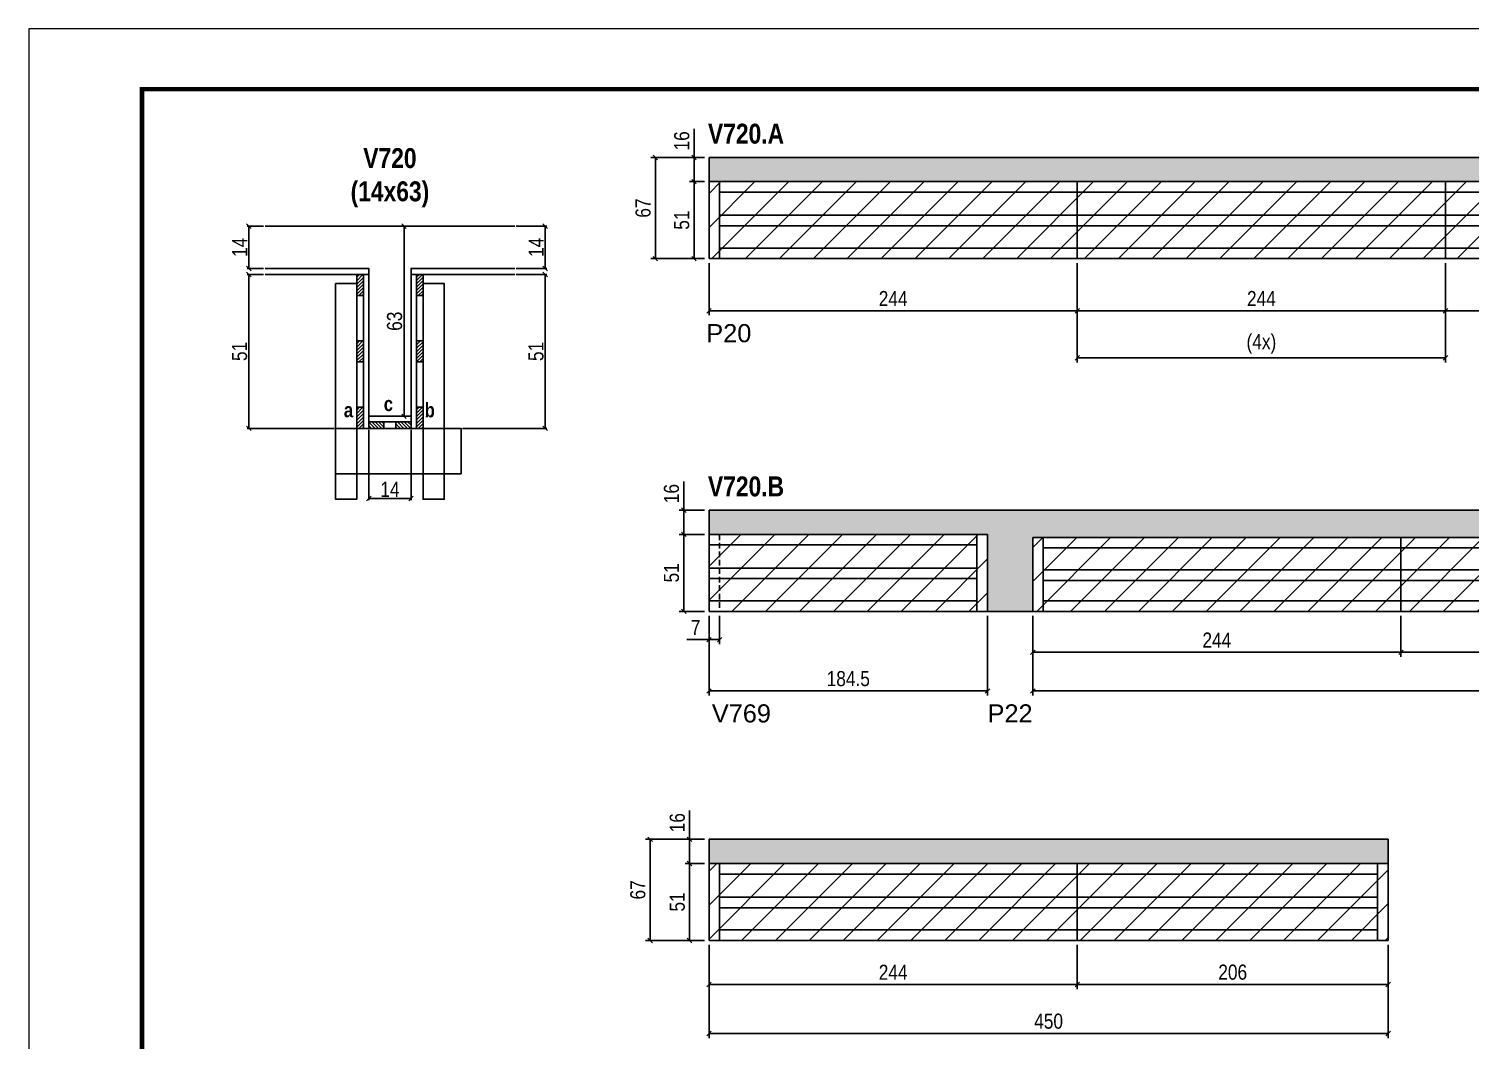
# Model space of a CAD drawing. Extents: x 3309 to 9563, y -2522 to 14608.
# Drawn here: x 3309 to 4264, y 11641 to 12311 of the extents above; entities that cross this region are included whole.
import ezdxf

# ---------------------------------------------------------------- set-up
doc = ezdxf.new("R2010")
doc.units = 0
doc.linetypes.add('DASHED', pattern=[0.75, 0.5, -0.25])
doc.linetypes.add('HIDDEN', pattern=[0.375, 0.25, -0.125])
for name, color, linetype in [('5', 5, 'Continuous'), ('COTA', 241, 'Continuous'), ('detalhes', 4, 'Continuous'), ('NOMENCLATURA', 7, 'Continuous'), ('Painéis', 200, 'Continuous'), ('SARR_2.2x7', 40, 'Continuous'), ('SARR_3.5x7', 81, 'Continuous')]:
    doc.layers.add(name, color=color, linetype=linetype)
for name, color, linetype, lineweight in [('CONCRETO', 251, 'Continuous', 25), ('Folhas', 255, 'Continuous', 9), ('Hachura', 251, 'Continuous', 9), ('SARRAFO DE PRESSAO', 251, 'DASHED', 9)]:
    doc.layers.add(name, color=color, linetype=linetype, lineweight=lineweight)
doc.styles.add('COTA TECNICA', font='techl___.ttf', dxfattribs={"height": 10})
doc.styles.add('COTA TECNICA 2X', font='techl___.ttf', dxfattribs={"height": 10})
doc.styles.get("Standard").update_dxf_attribs({"font": 'arial.ttf'})
doc.styles.add('TECNICA', font='techb___.ttf', dxfattribs={"height": 10})
doc.dimstyles.new('PAINEL', dxfattribs={"dimtxt": 10, "dimasz": 3, "dimexe": 3, "dimexo": 3, "dimgap": 3, "dimtad": 1, "dimdec": 1, "dimzin": 12, "dimdsep": 46, "dimtxsty": 'COTA TECNICA', "dimblk1": 'OBLIQUE', "dimblk2": 'OBLIQUE', "dimsah": 1, "dimcen": 0.9, "dimclrd": 4, "dimclre": 4, "dimclrt": 240, "dimadec": 1, "dimazin": 3, "dimtfac": 1, "dimtdec": 1, "dimtmove": 0, "dimatfit": 3, "dimfxl": 1, "dimtolj": 1, "dimtzin": 12, "dimarcsym": 0})
doc.dimstyles.new('SECAO', dxfattribs={"dimscale": 0.333333, "dimtxt": 5, "dimasz": 9, "dimexe": 3, "dimexo": 3, "dimgap": 3, "dimtad": 1, "dimdec": 1, "dimlfac": 0.5, "dimzin": 12, "dimdsep": 46, "dimtxsty": 'COTA TECNICA 2X', "dimblk1": 'OBLIQUE', "dimblk2": 'OBLIQUE', "dimsah": 1, "dimcen": 0.9, "dimclrd": 4, "dimclre": 4, "dimclrt": 240, "dimadec": 1, "dimazin": 3, "dimtfac": 1, "dimtdec": 1, "dimtmove": 0, "dimatfit": 3, "dimfxl": 1, "dimtolj": 1, "dimtzin": 12, "dimarcsym": 0})
pattern_1 = [(45, (-119985.518, -21131.5717), (-1.122532015, 1.122532015), [])]

# ---------------------------------------------------------------- blocks, each defined once
blk = doc.blocks.new('9999999999')
at = {"layer": 'Folhas'}
blk.add_lwpolyline([(98138.98, 34190.21), (99623.98, 34190.21), (99623.98, 35240.21), (98138.98, 35240.21)], close=True, dxfattribs=at)
at = {"layer": 'Folhas', "color": 30, "const_width": 3}
blk.add_lwpolyline([(98213.98, 34230.21), (99583.98, 34230.21), (99583.98, 35200.21), (98213.98, 35200.21)], close=True, dxfattribs=at)
blk = doc.blocks.new('_Oblique')
at = {"color": 0, "linetype": 'ByBlock', "lineweight": -2}
blk.add_line((-0.5, -0.5), (0.5, 0.5), dxfattribs=at)
blk = doc.blocks.new('*D1153')
at = {"layer": 'COTA', "color": 4, "lineweight": -2, "transparency": 16777216}
for p, q in [((3464.95, 12147.97), (3454.16, 12147.97)), ((3455.16, 12147.97), (3455.16, 12045.97)), ((3511.65, 12045.97), (3454.16, 12045.97))]:
    blk.add_line(p, q, dxfattribs=at)
at = {"layer": 'Defpoints', "color": 0, "transparency": 16777216}
for p in [(3465.95, 12147.97), (3455.16, 12045.97), (3512.65, 12045.97, 0)]:
    blk.add_point(p, dxfattribs=at)
at = {"layer": 'COTA', "color": 4, "lineweight": -2, "transparency": 16777216, "xscale": 3, "yscale": 3, "zscale": 3}
for p, rotation in [((3455.16, 12147.97), 90), ((3455.16, 12045.97), 270)]:
    blk.add_blockref('_Oblique', p, dxfattribs=dict(at, rotation=rotation))
at = {"layer": 'COTA', "color": 240, "transparency": 16777216, "insert": (3449.05, 12096.97), "char_height": 10, "attachment_point": 5, "rotation": 90, "style": 'COTA TECNICA 2X'}
blk.add_mtext('\\A1;51', dxfattribs=at)
blk = doc.blocks.new('*D1154')
at = {"layer": 'COTA', "color": 4, "lineweight": -2, "transparency": 16777216}
for p, q in [((3561.65, 12179.97), (3556.98, 12179.97)), ((3557.98, 12053.97), (3557.98, 12179.97)), ((3561.65, 12053.97), (3556.98, 12053.97))]:
    blk.add_line(p, q, dxfattribs=at)
at = {"layer": 'Defpoints', "color": 0, "transparency": 16777216}
for p in [(3557.98, 12179.97), (3562.65, 12179.97), (3562.65, 12053.97)]:
    blk.add_point(p, dxfattribs=at)
at = {"layer": 'COTA', "color": 4, "lineweight": -2, "transparency": 16777216, "xscale": 3, "yscale": 3, "zscale": 3}
for p, rotation in [((3557.98, 12179.97), 90), ((3557.98, 12053.97), 270)]:
    blk.add_blockref('_Oblique', p, dxfattribs=dict(at, rotation=rotation))
at = {"layer": 'COTA', "color": 240, "transparency": 16777216, "insert": (3551.76, 12116.97), "char_height": 10, "attachment_point": 5, "rotation": 90, "style": 'COTA TECNICA 2X'}
blk.add_mtext('\\A1;63', dxfattribs=at)
blk = doc.blocks.new('*D1174')
at = {"layer": 'COTA', "color": 4, "lineweight": -2, "transparency": 16777216}
for p, q in [((3464.95, 12179.97), (3454.16, 12179.97)), ((3455.16, 12151.97), (3455.16, 12179.97)), ((3464.95, 12151.97), (3454.16, 12151.97))]:
    blk.add_line(p, q, dxfattribs=at)
at = {"layer": 'Defpoints', "color": 0, "transparency": 16777216}
for p in [(3455.16, 12179.97), (3465.95, 12179.97), (3465.95, 12151.97)]:
    blk.add_point(p, dxfattribs=at)
at = {"layer": 'COTA', "color": 4, "lineweight": -2, "transparency": 16777216, "xscale": 3, "yscale": 3, "zscale": 3}
for p, rotation in [((3455.16, 12179.97), 90), ((3455.16, 12151.97), 270)]:
    blk.add_blockref('_Oblique', p, dxfattribs=dict(at, rotation=rotation))
at = {"layer": 'COTA', "color": 240, "transparency": 16777216, "insert": (3449.09, 12165.97), "char_height": 10, "attachment_point": 5, "rotation": 90, "style": 'COTA TECNICA 2X'}
blk.add_mtext('\\A1;14', dxfattribs=at)
blk = doc.blocks.new('*D1175')
at = {"layer": 'COTA', "color": 4, "lineweight": -2, "transparency": 16777216}
for p, q in [((3534.65, 12044.97), (3534.65, 11998.52)), ((3562.65, 12044.97), (3562.65, 11998.52)), ((3534.65, 11999.52), (3562.65, 11999.52))]:
    blk.add_line(p, q, dxfattribs=at)
at = {"layer": 'Defpoints', "color": 0, "transparency": 16777216}
for p in [(3534.65, 12045.97), (3562.65, 12045.97), (3562.65, 11999.52)]:
    blk.add_point(p, dxfattribs=at)
at = {"layer": 'COTA', "color": 4, "lineweight": -2, "transparency": 16777216, "xscale": 3, "yscale": 3, "zscale": 3, "rotation": 180}
blk.add_blockref('_Oblique', (3534.65, 11999.52), dxfattribs=at)
at = {"layer": 'COTA', "color": 4, "lineweight": -2, "transparency": 16777216, "xscale": 3, "yscale": 3, "zscale": 3}
blk.add_blockref('_Oblique', (3562.65, 11999.52), dxfattribs=at)
at = {"layer": 'COTA', "color": 240, "transparency": 16777216, "insert": (3548.65, 12005.59), "char_height": 10, "attachment_point": 5, "style": 'COTA TECNICA 2X'}
blk.add_mtext('\\A1;14', dxfattribs=at)
blk = doc.blocks.new('*D1176')
at = {"layer": 'COTA', "color": 4, "lineweight": -2, "transparency": 16777216}
for p, q in [((3632.35, 12147.97), (3652.58, 12147.97)), ((3651.58, 12045.97), (3651.58, 12147.97)), ((3596.84, 12045.97), (3652.58, 12045.97))]:
    blk.add_line(p, q, dxfattribs=at)
at = {"layer": 'Defpoints', "color": 0, "transparency": 16777216}
for p in [(3631.35, 12147.97), (3651.58, 12147.97), (3595.84, 12045.97)]:
    blk.add_point(p, dxfattribs=at)
at = {"layer": 'COTA', "color": 4, "lineweight": -2, "transparency": 16777216, "xscale": 3, "yscale": 3, "zscale": 3}
for p, rotation in [((3651.58, 12147.97), 90), ((3651.58, 12045.97), 270)]:
    blk.add_blockref('_Oblique', p, dxfattribs=dict(at, rotation=rotation))
at = {"layer": 'COTA', "color": 240, "transparency": 16777216, "insert": (3645.47, 12096.97), "char_height": 10, "attachment_point": 5, "rotation": 90, "style": 'COTA TECNICA 2X'}
blk.add_mtext('\\A1;51', dxfattribs=at)
blk = doc.blocks.new('*D1177')
at = {"layer": 'COTA', "color": 4, "lineweight": -2, "transparency": 16777216}
for p, q in [((3632.35, 12179.97), (3652.58, 12179.97)), ((3651.58, 12151.97), (3651.58, 12179.97)), ((3632.35, 12151.97), (3652.58, 12151.97))]:
    blk.add_line(p, q, dxfattribs=at)
at = {"layer": 'Defpoints', "color": 0, "transparency": 16777216}
for p in [(3631.35, 12179.97), (3651.58, 12179.97), (3631.35, 12151.97)]:
    blk.add_point(p, dxfattribs=at)
at = {"layer": 'COTA', "color": 4, "lineweight": -2, "transparency": 16777216, "xscale": 3, "yscale": 3, "zscale": 3}
for p, rotation in [((3651.58, 12179.97), 90), ((3651.58, 12151.97), 270)]:
    blk.add_blockref('_Oblique', p, dxfattribs=dict(at, rotation=rotation))
at = {"layer": 'COTA', "color": 240, "transparency": 16777216, "insert": (3645.51, 12165.97), "char_height": 10, "attachment_point": 5, "rotation": 90, "style": 'COTA TECNICA 2X'}
blk.add_mtext('\\A1;14', dxfattribs=at)
blk = doc.blocks.new('*D1830')
at = {"layer": 'COTA', "color": 4, "linetype": 'ByBlock', "lineweight": -2, "transparency": 16777216}
for p, q in [((3760.12, 12155.46), (3760.12, 12120.92)), ((4004.12, 12155.46), (4004.12, 12120.92)), ((4004.12, 12123.92), (3760.12, 12123.92))]:
    blk.add_line(p, q, dxfattribs=at)
at = {"layer": 'Defpoints', "color": 0, "linetype": 'ByBlock', "transparency": 16777216}
for p in [(3760.12, 12158.46), (4004.12, 12158.46), (3760.12, 12123.92)]:
    blk.add_point(p, dxfattribs=at)
at = {"layer": 'COTA', "color": 4, "linetype": 'ByBlock', "lineweight": -2, "transparency": 16777216, "xscale": 3, "yscale": 3, "zscale": 3, "rotation": 180}
blk.add_blockref('_Oblique', (3760.12, 12123.92), dxfattribs=at)
at = {"layer": 'COTA', "color": 4, "linetype": 'ByBlock', "lineweight": -2, "transparency": 16777216, "xscale": 3, "yscale": 3, "zscale": 3}
blk.add_blockref('_Oblique', (4004.12, 12123.92), dxfattribs=at)
at = {"layer": 'COTA', "color": 240, "linetype": 'ByBlock', "transparency": 16777216, "insert": (3882.12, 12131.99), "char_height": 10, "attachment_point": 5, "style": 'COTA TECNICA'}
blk.add_mtext('\\A1;244', dxfattribs=at)
blk = doc.blocks.new('*D1831')
at = {"layer": 'COTA', "color": 4, "lineweight": -2, "transparency": 16777216}
for p, q in [((4004.12, 12155.46), (4004.12, 12120.92)), ((4248.12, 12155.46), (4248.12, 12120.92)), ((4004.12, 12123.92), (4248.12, 12123.92))]:
    blk.add_line(p, q, dxfattribs=at)
at = {"layer": 'Defpoints', "color": 0, "transparency": 16777216}
for p in [(4004.12, 12158.46, 0), (4248.12, 12158.46, 0), (4248.12, 12123.92)]:
    blk.add_point(p, dxfattribs=at)
at = {"layer": 'COTA', "color": 4, "lineweight": -2, "transparency": 16777216, "xscale": 3, "yscale": 3, "zscale": 3, "rotation": 180}
blk.add_blockref('_Oblique', (4004.12, 12123.92), dxfattribs=at)
at = {"layer": 'COTA', "color": 4, "lineweight": -2, "transparency": 16777216, "xscale": 3, "yscale": 3, "zscale": 3}
blk.add_blockref('_Oblique', (4248.12, 12123.92), dxfattribs=at)
at = {"layer": 'COTA', "color": 240, "transparency": 16777216, "insert": (4126.12, 12131.99), "char_height": 10, "attachment_point": 5, "style": 'COTA TECNICA'}
blk.add_mtext('\\A1;244', dxfattribs=at)
blk = doc.blocks.new('*D1832')
at = {"layer": 'COTA', "color": 4, "lineweight": -2, "transparency": 16777216}
for p, q in [((4248.12, 12155.46), (4248.12, 12120.92)), ((4395.62, 12155.46), (4395.62, 12120.92)), ((4248.12, 12123.92), (4395.62, 12123.92))]:
    blk.add_line(p, q, dxfattribs=at)
at = {"layer": 'Defpoints', "color": 0, "transparency": 16777216}
for p in [(4248.12, 12158.46, 0), (4395.62, 12158.46, 0), (4395.62, 12123.92)]:
    blk.add_point(p, dxfattribs=at)
at = {"layer": 'COTA', "color": 4, "lineweight": -2, "transparency": 16777216, "xscale": 3, "yscale": 3, "zscale": 3, "rotation": 180}
blk.add_blockref('_Oblique', (4248.12, 12123.92), dxfattribs=at)
at = {"layer": 'COTA', "color": 4, "lineweight": -2, "transparency": 16777216, "xscale": 3, "yscale": 3, "zscale": 3}
blk.add_blockref('_Oblique', (4395.62, 12123.92), dxfattribs=at)
at = {"layer": 'COTA', "color": 240, "transparency": 16777216, "insert": (4321.87, 12132.03), "char_height": 10, "attachment_point": 5, "style": 'COTA TECNICA'}
blk.add_mtext('\\A1;147.5', dxfattribs=at)
blk = doc.blocks.new('*D1836')
at = {"layer": 'COTA', "color": 4, "lineweight": -2, "transparency": 16777216}
for p, q in [((3757.12, 12209.46), (3747.17, 12209.46)), ((3750.17, 12158.46), (3750.17, 12209.46)), ((3757.12, 12158.46), (3747.17, 12158.46))]:
    blk.add_line(p, q, dxfattribs=at)
at = {"layer": 'Defpoints', "color": 0, "transparency": 16777216}
for p in [(3750.17, 12209.46), (3760.12, 12209.46), (3760.12, 12158.46)]:
    blk.add_point(p, dxfattribs=at)
at = {"layer": 'COTA', "color": 4, "lineweight": -2, "transparency": 16777216, "xscale": 3, "yscale": 3, "zscale": 3}
for p, rotation in [((3750.17, 12209.46), 90), ((3750.17, 12158.46), 270)]:
    blk.add_blockref('_Oblique', p, dxfattribs=dict(at, rotation=rotation))
at = {"layer": 'COTA', "color": 240, "transparency": 16777216, "insert": (3742.06, 12183.96), "char_height": 10, "attachment_point": 5, "rotation": 90, "style": 'COTA TECNICA'}
blk.add_mtext('\\A1;51', dxfattribs=at)
blk = doc.blocks.new('*D1837')
at = {"layer": 'COTA', "color": 4, "lineweight": -2, "transparency": 16777216}
for p, q in [((3750.17, 12225.46), (3750.17, 12244.48)), ((3757.12, 12225.46), (3747.17, 12225.46)), ((3750.17, 12209.46), (3750.17, 12225.46)), ((3757.12, 12209.46), (3747.17, 12209.46))]:
    blk.add_line(p, q, dxfattribs=at)
at = {"layer": 'Defpoints', "color": 0, "transparency": 16777216}
for p in [(3750.17, 12225.46), (3760.12, 12225.46), (3760.12, 12209.46)]:
    blk.add_point(p, dxfattribs=at)
at = {"layer": 'COTA', "color": 4, "lineweight": -2, "transparency": 16777216, "xscale": 3, "yscale": 3, "zscale": 3}
for p, rotation in [((3750.17, 12225.46), 90), ((3750.17, 12209.46), 270)]:
    blk.add_blockref('_Oblique', p, dxfattribs=dict(at, rotation=rotation))
at = {"layer": 'COTA', "color": 240, "transparency": 16777216, "insert": (3742.07, 12236.47), "char_height": 10, "attachment_point": 5, "rotation": 90, "style": 'COTA TECNICA'}
blk.add_mtext('\\A1;16', dxfattribs=at)
blk = doc.blocks.new('*D1838')
at = {"layer": 'COTA', "color": 4, "lineweight": -2, "transparency": 16777216}
for p, q in [((3757.12, 12225.46), (3721.54, 12225.46)), ((3724.54, 12158.46), (3724.54, 12225.46)), ((3757.12, 12158.46), (3721.54, 12158.46))]:
    blk.add_line(p, q, dxfattribs=at)
at = {"layer": 'Defpoints', "color": 0, "transparency": 16777216}
for p in [(3724.54, 12225.46), (3760.12, 12225.46), (3760.12, 12158.46)]:
    blk.add_point(p, dxfattribs=at)
at = {"layer": 'COTA', "color": 4, "lineweight": -2, "transparency": 16777216, "xscale": 3, "yscale": 3, "zscale": 3}
for p, rotation in [((3724.54, 12225.46), 90), ((3724.54, 12158.46), 270)]:
    blk.add_blockref('_Oblique', p, dxfattribs=dict(at, rotation=rotation))
at = {"layer": 'COTA', "color": 240, "transparency": 16777216, "insert": (3716.44, 12191.96), "char_height": 10, "attachment_point": 5, "rotation": 90, "style": 'COTA TECNICA'}
blk.add_mtext('\\A1;67', dxfattribs=at)
blk = doc.blocks.new('*D1839')
at = {"layer": 'COTA', "color": 4, "lineweight": -2, "transparency": 16777216}
for p, q in [((4004.12, 12155.46), (4004.12, 12089.69)), ((4248.12, 12155.46), (4248.12, 12089.69)), ((4004.12, 12092.69), (4248.12, 12092.69))]:
    blk.add_line(p, q, dxfattribs=at)
at = {"layer": 'Defpoints', "color": 0, "transparency": 16777216}
for p in [(4004.12, 12158.46), (4248.12, 12158.46), (4248.12, 12092.69)]:
    blk.add_point(p, dxfattribs=at)
at = {"layer": 'COTA', "color": 4, "lineweight": -2, "transparency": 16777216, "xscale": 3, "yscale": 3, "zscale": 3, "rotation": 180}
blk.add_blockref('_Oblique', (4004.12, 12092.69), dxfattribs=at)
at = {"layer": 'COTA', "color": 4, "lineweight": -2, "transparency": 16777216, "xscale": 3, "yscale": 3, "zscale": 3}
blk.add_blockref('_Oblique', (4248.12, 12092.69), dxfattribs=at)
at = {"layer": 'COTA', "color": 240, "transparency": 16777216, "insert": (4126.12, 12101.91), "char_height": 10, "attachment_point": 5, "style": 'COTA TECNICA'}
blk.add_mtext('\\A1;(4x)', dxfattribs=at)
blk = doc.blocks.new('*D1840')
at = {"layer": 'COTA', "color": 4, "lineweight": -2, "transparency": 16777216}
for p, q in [((3760.12, 11703.71), (3760.12, 11642.05)), ((4210.12, 11703.71), (4210.12, 11642.05)), ((3760.12, 11645.05), (4210.12, 11645.05))]:
    blk.add_line(p, q, dxfattribs=at)
at = {"layer": 'Defpoints', "color": 0, "transparency": 16777216}
for p in [(3760.12, 11706.71), (4210.12, 11706.71), (4210.12, 11645.05)]:
    blk.add_point(p, dxfattribs=at)
at = {"layer": 'COTA', "color": 4, "lineweight": -2, "transparency": 16777216, "xscale": 3, "yscale": 3, "zscale": 3, "rotation": 180}
blk.add_blockref('_Oblique', (3760.12, 11645.05), dxfattribs=at)
at = {"layer": 'COTA', "color": 4, "lineweight": -2, "transparency": 16777216, "xscale": 3, "yscale": 3, "zscale": 3}
blk.add_blockref('_Oblique', (4210.12, 11645.05), dxfattribs=at)
at = {"layer": 'COTA', "color": 240, "transparency": 16777216, "insert": (3985.12, 11653.16), "char_height": 10, "attachment_point": 5, "style": 'COTA TECNICA'}
blk.add_mtext('\\A1;450', dxfattribs=at)
blk = doc.blocks.new('*D1841')
at = {"layer": 'COTA', "color": 4, "lineweight": -2, "transparency": 16777216}
for p, q in [((3760.12, 11703.71), (3760.12, 11674.53)), ((4004.12, 11703.71), (4004.12, 11674.53)), ((3760.12, 11677.53), (4004.12, 11677.53))]:
    blk.add_line(p, q, dxfattribs=at)
at = {"layer": 'Defpoints', "color": 0, "transparency": 16777216}
for p in [(3760.12, 11706.71), (4004.12, 11706.71), (4004.12, 11677.53)]:
    blk.add_point(p, dxfattribs=at)
at = {"layer": 'COTA', "color": 4, "lineweight": -2, "transparency": 16777216, "xscale": 3, "yscale": 3, "zscale": 3, "rotation": 180}
blk.add_blockref('_Oblique', (3760.12, 11677.53), dxfattribs=at)
at = {"layer": 'COTA', "color": 4, "lineweight": -2, "transparency": 16777216, "xscale": 3, "yscale": 3, "zscale": 3}
blk.add_blockref('_Oblique', (4004.12, 11677.53), dxfattribs=at)
at = {"layer": 'COTA', "color": 240, "transparency": 16777216, "insert": (3882.12, 11685.61), "char_height": 10, "attachment_point": 5, "style": 'COTA TECNICA'}
blk.add_mtext('\\A1;244', dxfattribs=at)
blk = doc.blocks.new('*D1842')
at = {"layer": 'COTA', "color": 4, "lineweight": -2, "transparency": 16777216}
for p, q in [((4004.12, 11703.71), (4004.12, 11674.53)), ((4210.12, 11703.71), (4210.12, 11674.53)), ((4004.12, 11677.53), (4210.12, 11677.53))]:
    blk.add_line(p, q, dxfattribs=at)
at = {"layer": 'Defpoints', "color": 0, "transparency": 16777216}
for p in [(4004.12, 11706.71), (4210.12, 11706.71), (4210.12, 11677.53)]:
    blk.add_point(p, dxfattribs=at)
at = {"layer": 'COTA', "color": 4, "lineweight": -2, "transparency": 16777216, "xscale": 3, "yscale": 3, "zscale": 3, "rotation": 180}
blk.add_blockref('_Oblique', (4004.12, 11677.53), dxfattribs=at)
at = {"layer": 'COTA', "color": 4, "lineweight": -2, "transparency": 16777216, "xscale": 3, "yscale": 3, "zscale": 3}
blk.add_blockref('_Oblique', (4210.12, 11677.53), dxfattribs=at)
at = {"layer": 'COTA', "color": 240, "transparency": 16777216, "insert": (4107.12, 11685.64), "char_height": 10, "attachment_point": 5, "style": 'COTA TECNICA'}
blk.add_mtext('\\A1;206', dxfattribs=at)
blk = doc.blocks.new('*D1843')
at = {"layer": 'COTA', "color": 4, "lineweight": -2, "transparency": 16777216}
for p, q in [((3757.12, 11757.71), (3744.22, 11757.71)), ((3747.22, 11757.71), (3747.22, 11706.71)), ((3757.12, 11706.71), (3744.22, 11706.71))]:
    blk.add_line(p, q, dxfattribs=at)
at = {"layer": 'Defpoints', "color": 0, "transparency": 16777216}
for p in [(3760.12, 11757.71), (3747.22, 11706.71), (3760.12, 11706.71)]:
    blk.add_point(p, dxfattribs=at)
at = {"layer": 'COTA', "color": 4, "lineweight": -2, "transparency": 16777216, "xscale": 3, "yscale": 3, "zscale": 3}
for p, rotation in [((3747.22, 11757.71), 90), ((3747.22, 11706.71), 270)]:
    blk.add_blockref('_Oblique', p, dxfattribs=dict(at, rotation=rotation))
at = {"layer": 'COTA', "color": 240, "transparency": 16777216, "insert": (3739.11, 11732.21), "char_height": 10, "attachment_point": 5, "rotation": 90, "style": 'COTA TECNICA'}
blk.add_mtext('\\A1;51', dxfattribs=at)
blk = doc.blocks.new('*D1844')
at = {"layer": 'COTA', "color": 4, "lineweight": -2, "transparency": 16777216}
for p, q in [((3747.22, 11773.71), (3747.22, 11792.73)), ((3757.12, 11773.71), (3744.22, 11773.71)), ((3747.22, 11757.71), (3747.22, 11773.71)), ((3757.12, 11757.71), (3744.22, 11757.71))]:
    blk.add_line(p, q, dxfattribs=at)
at = {"layer": 'Defpoints', "color": 0, "transparency": 16777216}
for p in [(3747.22, 11773.71), (3760.12, 11773.71), (3760.12, 11757.71)]:
    blk.add_point(p, dxfattribs=at)
at = {"layer": 'COTA', "color": 4, "lineweight": -2, "transparency": 16777216, "xscale": 3, "yscale": 3, "zscale": 3}
for p, rotation in [((3747.22, 11773.71), 90), ((3747.22, 11757.71), 270)]:
    blk.add_blockref('_Oblique', p, dxfattribs=dict(at, rotation=rotation))
at = {"layer": 'COTA', "color": 240, "transparency": 16777216, "insert": (3739.12, 11784.72), "char_height": 10, "attachment_point": 5, "rotation": 90, "style": 'COTA TECNICA'}
blk.add_mtext('\\A1;16', dxfattribs=at)
blk = doc.blocks.new('*D1845')
at = {"layer": 'COTA', "color": 4, "lineweight": -2, "transparency": 16777216}
for p, q in [((3757.12, 11773.71), (3718.06, 11773.71)), ((3721.06, 11706.71), (3721.06, 11773.71)), ((3757.12, 11706.71), (3718.06, 11706.71))]:
    blk.add_line(p, q, dxfattribs=at)
at = {"layer": 'Defpoints', "color": 0, "transparency": 16777216}
for p in [(3721.06, 11773.71), (3760.12, 11773.71), (3760.12, 11706.71)]:
    blk.add_point(p, dxfattribs=at)
at = {"layer": 'COTA', "color": 4, "lineweight": -2, "transparency": 16777216, "xscale": 3, "yscale": 3, "zscale": 3}
for p, rotation in [((3721.06, 11773.71), 90), ((3721.06, 11706.71), 270)]:
    blk.add_blockref('_Oblique', p, dxfattribs=dict(at, rotation=rotation))
at = {"layer": 'COTA', "color": 240, "transparency": 16777216, "insert": (3712.95, 11740.21), "char_height": 10, "attachment_point": 5, "rotation": 90, "style": 'COTA TECNICA'}
blk.add_mtext('\\A1;67', dxfattribs=at)
blk = doc.blocks.new('*D1846')
at = {"layer": 'COTA', "color": 4, "lineweight": -2, "transparency": 16777216}
for p, q in [((3760.12, 11921.76), (3760.12, 11868.98)), ((3944.62, 11921.76), (3944.62, 11868.98)), ((3944.62, 11871.98), (3760.12, 11871.98))]:
    blk.add_line(p, q, dxfattribs=at)
at = {"layer": 'Defpoints', "color": 0, "transparency": 16777216}
for p in [(3760.12, 11924.76), (3944.62, 11924.76), (3760.12, 11871.98)]:
    blk.add_point(p, dxfattribs=at)
at = {"layer": 'COTA', "color": 4, "lineweight": -2, "transparency": 16777216, "xscale": 3, "yscale": 3, "zscale": 3, "rotation": 180}
blk.add_blockref('_Oblique', (3760.12, 11871.98), dxfattribs=at)
at = {"layer": 'COTA', "color": 4, "lineweight": -2, "transparency": 16777216, "xscale": 3, "yscale": 3, "zscale": 3}
blk.add_blockref('_Oblique', (3944.62, 11871.98), dxfattribs=at)
at = {"layer": 'COTA', "color": 240, "transparency": 16777216, "insert": (3852.37, 11880.11), "char_height": 10, "attachment_point": 5, "style": 'COTA TECNICA'}
blk.add_mtext('\\A1;184.5', dxfattribs=at)
blk = doc.blocks.new('*D1847')
at = {"layer": 'COTA', "color": 4, "lineweight": -2, "transparency": 16777216}
for p, q in [((3760.12, 11921.76), (3760.12, 11903)), ((3767.12, 11921.76), (3767.12, 11903)), ((3760.12, 11906), (3745.39, 11906)), ((3767.12, 11906), (3760.12, 11906))]:
    blk.add_line(p, q, dxfattribs=at)
at = {"layer": 'Defpoints', "color": 0, "transparency": 16777216}
for p in [(3760.12, 11924.76), (3767.12, 11924.76), (3760.12, 11906)]:
    blk.add_point(p, dxfattribs=at)
at = {"layer": 'COTA', "color": 4, "lineweight": -2, "transparency": 16777216, "xscale": 3, "yscale": 3, "zscale": 3, "rotation": 180}
blk.add_blockref('_Oblique', (3760.12, 11906), dxfattribs=at)
at = {"layer": 'COTA', "color": 4, "lineweight": -2, "transparency": 16777216, "xscale": 3, "yscale": 3, "zscale": 3}
blk.add_blockref('_Oblique', (3767.12, 11906), dxfattribs=at)
at = {"layer": 'COTA', "color": 240, "transparency": 16777216, "insert": (3751.26, 11914.08), "char_height": 10, "attachment_point": 5, "style": 'COTA TECNICA'}
blk.add_mtext('\\A1;7', dxfattribs=at)
blk = doc.blocks.new('*D1848')
at = {"layer": 'COTA', "color": 4, "lineweight": -2, "transparency": 16777216}
for p, q in [((3757.12, 11975.76), (3740.35, 11975.76)), ((3743.35, 11975.76), (3743.35, 11924.76)), ((3757.12, 11924.76), (3740.35, 11924.76))]:
    blk.add_line(p, q, dxfattribs=at)
at = {"layer": 'Defpoints', "color": 0, "transparency": 16777216}
for p in [(3760.12, 11975.76), (3743.35, 11924.76), (3760.12, 11924.76)]:
    blk.add_point(p, dxfattribs=at)
at = {"layer": 'COTA', "color": 4, "lineweight": -2, "transparency": 16777216, "xscale": 3, "yscale": 3, "zscale": 3}
for p, rotation in [((3743.35, 11975.76), 90), ((3743.35, 11924.76), 270)]:
    blk.add_blockref('_Oblique', p, dxfattribs=dict(at, rotation=rotation))
at = {"layer": 'COTA', "color": 240, "transparency": 16777216, "insert": (3735.24, 11950.26), "char_height": 10, "attachment_point": 5, "rotation": 90, "style": 'COTA TECNICA'}
blk.add_mtext('\\A1;51', dxfattribs=at)
blk = doc.blocks.new('*D1849')
at = {"layer": 'COTA', "color": 4, "lineweight": -2, "transparency": 16777216}
for p, q in [((3743.35, 11991.76), (3743.35, 12010.77)), ((3757.12, 11991.76), (3740.35, 11991.76)), ((3743.35, 11975.76), (3743.35, 11991.76)), ((3757.12, 11975.76), (3740.35, 11975.76))]:
    blk.add_line(p, q, dxfattribs=at)
at = {"layer": 'Defpoints', "color": 0, "transparency": 16777216}
for p in [(3743.35, 11991.76), (3760.12, 11991.76), (3760.12, 11975.76)]:
    blk.add_point(p, dxfattribs=at)
at = {"layer": 'COTA', "color": 4, "lineweight": -2, "transparency": 16777216, "xscale": 3, "yscale": 3, "zscale": 3}
for p, rotation in [((3743.35, 11991.76), 90), ((3743.35, 11975.76), 270)]:
    blk.add_blockref('_Oblique', p, dxfattribs=dict(at, rotation=rotation))
at = {"layer": 'COTA', "color": 240, "transparency": 16777216, "insert": (3735.24, 12002.77), "char_height": 10, "attachment_point": 5, "rotation": 90, "style": 'COTA TECNICA'}
blk.add_mtext('\\A1;16', dxfattribs=at)
blk = doc.blocks.new('*D1833')
at = {"layer": 'COTA', "color": 4, "linetype": 'ByBlock', "lineweight": -2, "transparency": 16777216}
for p, q in [((3974.62, 11921.76), (3974.62, 11894.64)), ((4218.62, 11921.76), (4218.62, 11894.64)), ((4218.62, 11897.64), (3974.62, 11897.64))]:
    blk.add_line(p, q, dxfattribs=at)
at = {"layer": 'Defpoints', "color": 0, "linetype": 'ByBlock', "transparency": 16777216}
for p in [(3974.62, 11924.76), (4218.62, 11924.76), (3974.62, 11897.64)]:
    blk.add_point(p, dxfattribs=at)
at = {"layer": 'COTA', "color": 4, "linetype": 'ByBlock', "lineweight": -2, "transparency": 16777216, "xscale": 3, "yscale": 3, "zscale": 3, "rotation": 180}
blk.add_blockref('_Oblique', (3974.62, 11897.64), dxfattribs=at)
at = {"layer": 'COTA', "color": 4, "linetype": 'ByBlock', "lineweight": -2, "transparency": 16777216, "xscale": 3, "yscale": 3, "zscale": 3}
blk.add_blockref('_Oblique', (4218.62, 11897.64), dxfattribs=at)
at = {"layer": 'COTA', "color": 240, "linetype": 'ByBlock', "transparency": 16777216, "insert": (4096.62, 11905.71), "char_height": 10, "attachment_point": 5, "style": 'COTA TECNICA'}
blk.add_mtext('\\A1;244', dxfattribs=at)
blk = doc.blocks.new('*D1834')
at = {"layer": 'COTA', "color": 4, "lineweight": -2, "transparency": 16777216}
for p, q in [((4218.62, 11921.76), (4218.62, 11894.64)), ((4462.62, 11921.76), (4462.62, 11894.64)), ((4218.62, 11897.64), (4462.62, 11897.64))]:
    blk.add_line(p, q, dxfattribs=at)
at = {"layer": 'Defpoints', "color": 0, "transparency": 16777216}
for p in [(4218.62, 11924.76, 0), (4462.62, 11924.76, 0), (4462.62, 11897.64)]:
    blk.add_point(p, dxfattribs=at)
at = {"layer": 'COTA', "color": 4, "lineweight": -2, "transparency": 16777216, "xscale": 3, "yscale": 3, "zscale": 3, "rotation": 180}
blk.add_blockref('_Oblique', (4218.62, 11897.64), dxfattribs=at)
at = {"layer": 'COTA', "color": 4, "lineweight": -2, "transparency": 16777216, "xscale": 3, "yscale": 3, "zscale": 3}
blk.add_blockref('_Oblique', (4462.62, 11897.64), dxfattribs=at)
at = {"layer": 'COTA', "color": 240, "transparency": 16777216, "insert": (4340.62, 11905.71), "char_height": 10, "attachment_point": 5, "style": 'COTA TECNICA'}
blk.add_mtext('\\A1;244', dxfattribs=at)
blk = doc.blocks.new('*D1850')
at = {"layer": 'COTA', "color": 4, "lineweight": -2, "transparency": 16777216}
for p, q in [((3974.62, 11921.76), (3974.62, 11868.98)), ((4675.62, 11921.76), (4675.62, 11868.98)), ((4675.62, 11871.98), (3974.62, 11871.98))]:
    blk.add_line(p, q, dxfattribs=at)
at = {"layer": 'Defpoints', "color": 0, "transparency": 16777216}
for p in [(3974.62, 11924.76, 0), (4675.62, 11924.76, 0), (3974.62, 11871.98)]:
    blk.add_point(p, dxfattribs=at)
at = {"layer": 'COTA', "color": 4, "lineweight": -2, "transparency": 16777216, "xscale": 3, "yscale": 3, "zscale": 3, "rotation": 180}
blk.add_blockref('_Oblique', (3974.62, 11871.98), dxfattribs=at)
at = {"layer": 'COTA', "color": 4, "lineweight": -2, "transparency": 16777216, "xscale": 3, "yscale": 3, "zscale": 3}
blk.add_blockref('_Oblique', (4675.62, 11871.98), dxfattribs=at)
at = {"layer": 'COTA', "color": 240, "transparency": 16777216, "insert": (4325.12, 11880.08), "char_height": 10, "attachment_point": 5, "style": 'COTA TECNICA'}
blk.add_mtext('\\A1;701', dxfattribs=at)

msp = doc.modelspace()

# ---------------------------------------------------------------- hatches: boundary and pattern name
at = {"layer": 'COTA'}
h = msp.add_hatch(dxfattribs=at)
h.set_pattern_fill('AR-CONC', color=256, scale=0.03)
h.set_pattern_definition([(50, (18.012, 2673.1487), (5.46554, -0.4781726), [0.5715, -6.2865]), (355, (18.012, 2673.1487), (-1.0573026, 5.7317054), [0.4572, -5.0292175]), (100.451445, (18.4676, 2673.109), (4.4082374, 5.2535326), [0.4857003, -5.3427073]), (46.1842, (18.012, 2674.673), (8.1323712, -1.26127), [0.85725, -9.42975]), (96.63556, (18.69, 2674.568), (7.122124, 7.422784), [0.728551, -8.014068]), (351.18415, (18.012, 2674.673), (7.122124, 7.422784), [0.685799, -7.543792]), (21, (18.774, 2674.2917), (4.5484317, -3.067956), [0.5715, -6.2865]), (326, (18.774, 2674.2917), (1.854061, 5.525639), [0.4572, -5.0292]), (71.451445, (19.153, 2674.036), (6.4024926, 2.457683), [0.4857003, -5.342698]), (37.5, (18.0122, 2673.1487), (0.0926581, 2.53665117), [0, -4.96824, 0, -5.1054, 0, -5.04825]), (7.5, (18.0122, 2673.1487), (2.0045899, 3.00541724), [0, -2.91084, 0, -4.85394, 0, -1.92405]), (327.5, (16.313, 2673.1487), (4.06771786, -0.1718623), [0, -1.905, 0, -5.9436, 0, -7.8867]), (317.5, (15.551, 2673.1487), (4.4438754, 0.7627947), [0, -2.4765, 0, -3.94716, 0, -5.6007])])
h.paths.add_polyline_path([(4395.62, 12209.46), (4395.62, 12225.46), (3760.12, 12225.46), (3760.12, 12209.46)])
h = msp.add_hatch(dxfattribs=at)
h.set_pattern_fill('AR-CONC', color=256, scale=0.03)
h.paths.add_polyline_path([(3944.62, 11924.76), (3974.62, 11924.76), (3974.62, 11973.76), (4675.62, 11973.76), (4675.62, 11991.76), (3760.12, 11991.76), (3760.12, 11975.76), (3944.62, 11975.76)])
h = msp.add_hatch(dxfattribs=at)
h.set_pattern_fill('AR-CONC', color=256, scale=0.03)
h.set_pattern_definition([(50, (36.2224, -431.4666), (5.46554, -0.4781726), [0.5715, -6.2865]), (355, (36.2224, -431.4666), (-1.0573026, 5.7317054), [0.4572, -5.0292175]), (100.451445, (36.678, -431.5064), (4.4082374, 5.2535326), [0.4857003, -5.3427073]), (46.1842, (36.2224, -429.9426), (8.1323712, -1.26127), [0.85725, -9.42975]), (96.63556, (36.9, -430.048), (7.122124, 7.4227837), [0.7285507, -8.014068]), (351.18415, (36.222, -429.943), (7.122124, 7.422784), [0.685799, -7.543792]), (21, (36.9844, -430.3236), (4.5484317, -3.067956), [0.5715, -6.2865]), (326, (36.9844, -430.3236), (1.8540609, 5.525639), [0.4572, -5.0292]), (71.451445, (37.3634, -430.579), (6.4024926, 2.457683), [0.4857003, -5.3426981]), (37.5, (36.2224, -431.4666), (0.0926581, 2.53665117), [0, -4.96824, 0, -5.1054, 0, -5.04825]), (7.5, (36.2224, -431.4666), (2.0045899, 3.00541724), [0, -2.91084, 0, -4.85394, 0, -1.92405]), (327.5, (34.5231, -431.4666), (4.06771786, -0.17186232), [0, -1.905, 0, -5.9436, 0, -7.8867]), (317.5, (33.761, -431.4666), (4.4438754, 0.7627947), [0, -2.4765, 0, -3.94716, 0, -5.6007])])
h.paths.add_polyline_path([(3760.12, 11773.71), (3760.12, 11757.71), (4210.12, 11757.71), (4210.12, 11773.71)])
at = {"layer": 'Hachura', "linetype": 'ByBlock'}
h = msp.add_hatch(dxfattribs=at)
h.set_pattern_fill('ANSI31', color=256, scale=5)
h.paths.add_polyline_path([(4004.12, 12209.46), (3760.12, 12209.46), (3760.12, 12158.46), (4004.12, 12158.46)])
h.paths.add_polyline_path([(4248.12, 12209.46), (4004.12, 12209.46), (4004.12, 12158.46), (4248.12, 12158.46)])
h.paths.add_polyline_path([(4395.62, 12209.46), (4248.12, 12209.46), (4248.12, 12158.46), (4395.62, 12158.46)])
h = msp.add_hatch(dxfattribs=at)
h.set_pattern_fill('ANSI31', color=256, scale=5)
h.paths.add_polyline_path([(3944.62, 11975.76), (3760.12, 11975.76), (3760.12, 11924.76), (3944.62, 11924.76)])
h.paths.add_polyline_path([(4218.62, 11973.76), (3974.62, 11973.76), (3974.62, 11924.76), (4218.62, 11924.76)])
h.paths.add_polyline_path([(4462.62, 11973.76), (4218.62, 11973.76), (4218.62, 11924.76), (4462.62, 11924.76)])
h.paths.add_polyline_path([(4675.62, 11973.76), (4462.62, 11973.76), (4462.62, 11924.76), (4675.62, 11924.76)])
h.paths.add_polyline_path([(4210.12, 11757.71), (4004.12, 11757.71), (4004.12, 11706.71), (4210.12, 11706.71)])
h.paths.add_polyline_path([(4004.12, 11757.71), (3760.12, 11757.71), (3760.12, 11706.71), (4004.12, 11706.71)])
at = {"layer": 'SARR_2.2x7'}
h = msp.add_hatch(dxfattribs=at)
h.set_pattern_fill('ANSI31', color=256, scale=0.5)
h.set_pattern_definition([(45, (-119985.518, -21087.5717), (-1.122532015, 1.122532015), [])])
h.paths.add_polyline_path([(3526.65, 12133.97), (3531.05, 12133.97), (3531.05, 12147.97), (3526.65, 12147.97)])
h = msp.add_hatch(dxfattribs=at)
h.set_pattern_fill('ANSI31', color=256, scale=0.5)
h.set_pattern_definition([(45, (-119995.518, -21087.5717), (-1.122532015, 1.122532015), [])])
h.paths.add_polyline_path([(3570.65, 12133.97), (3566.25, 12133.97), (3566.25, 12147.97), (3570.65, 12147.97)])
h = msp.add_hatch(dxfattribs=at)
h.set_pattern_fill('ANSI31', color=256, scale=0.5)
h.set_pattern_definition(pattern_1)
h.paths.add_polyline_path([(3526.65, 12089.97), (3531.05, 12089.97), (3531.05, 12103.97), (3526.65, 12103.97)])
h = msp.add_hatch(dxfattribs=at)
h.set_pattern_fill('ANSI31', color=256, scale=0.5)
h.set_pattern_definition(pattern_1)
h.paths.add_polyline_path([(3570.65, 12089.97), (3566.25, 12089.97), (3566.25, 12103.97), (3570.65, 12103.97)])
h = msp.add_hatch(dxfattribs=at)
h.set_pattern_fill('ANSI31', color=256, scale=0.5)
h.set_pattern_definition([(45, (-119985.518, -21175.5717), (-1.122532015, 1.122532015), [])])
h.paths.add_polyline_path([(3526.65, 12045.97), (3531.05, 12045.97), (3531.05, 12059.97), (3526.65, 12059.97)])
h = msp.add_hatch(dxfattribs=at)
h.set_pattern_fill('ANSI31', color=256, scale=0.5)
h.set_pattern_definition([(45, (-119995.518, -21175.5717), (-1.122532015, 1.122532015), [])])
h.paths.add_polyline_path([(3570.65, 12045.97), (3566.25, 12045.97), (3566.25, 12059.97), (3570.65, 12059.97)])
h = msp.add_hatch(dxfattribs=at)
h.set_pattern_fill('ANSI31', color=256, scale=0.5, angle=90)
h.set_pattern_definition([(135, (36770.1903, -111466.2027), (-1.122532015, -1.122532015), [])])
h.paths.add_polyline_path([(3544.65, 12045.97), (3544.65, 12050.37), (3534.65, 12050.37), (3534.65, 12045.97)])
h = msp.add_hatch(dxfattribs=at)
h.set_pattern_fill('ANSI31', color=256, scale=0.5, angle=90)
h.set_pattern_definition([(135, (36760.1903, -111466.2027), (-1.122532015, -1.122532015), [])])
h.paths.add_polyline_path([(3552.65, 12050.37), (3552.65, 12045.97), (3562.65, 12045.97), (3562.65, 12050.37)])

# ---------------------------------------------------------------- linework, layer by layer
at = {"layer": 'CONCRETO', "linetype": 'Continuous'}
msp.add_line((3631.35, 12179.97), (3465.95, 12179.97), dxfattribs=at)
at = {"layer": 'COTA'}
for p, q in [((3760.12, 12209.46), (3760.12, 12225.46)), ((3760.12, 12225.46), (4395.62, 12225.46)), ((4675.62, 11991.76), (3760.12, 11991.76)), ((3760.12, 11975.76), (3760.12, 11991.76)), ((3974.62, 11924.76), (3944.62, 11924.76)), ((3760.12, 11757.71), (3760.12, 11773.71)), ((3760.12, 11773.71), (4210.12, 11773.71)), ((4210.12, 11773.71), (4210.12, 11757.71))]:
    msp.add_line(p, q, dxfattribs=at)
at = {"layer": 'Painéis', "linetype": 'ByBlock'}
for p, q in [((4395.62, 12209.46), (3760.12, 12209.46)), ((3760.12, 12158.46), (3760.12, 12209.46)), ((4004.12, 12158.46), (4004.12, 12209.46)), ((4248.12, 12158.46), (4248.12, 12209.46)), ((4395.62, 12158.46), (3760.12, 12158.46)), ((3944.62, 11975.76), (3760.12, 11975.76)), ((3760.12, 11975.76), (3760.12, 11924.76)), ((3944.62, 11924.76), (3944.62, 11975.76)), ((4675.62, 11973.76), (3974.62, 11973.76)), ((3974.62, 11924.76), (3974.62, 11973.76)), ((4218.62, 11924.76), (4218.62, 11973.76)), ((3760.12, 11924.76), (3944.62, 11924.76)), ((4675.62, 11924.76), (3974.62, 11924.76)), ((4210.12, 11757.71), (3760.12, 11757.71)), ((3760.12, 11757.71), (3760.12, 11706.71)), ((4004.12, 11757.71), (4004.12, 11706.71)), ((4210.12, 11706.71), (4210.12, 11757.71)), ((3760.12, 11706.71), (4210.12, 11706.71))]:
    msp.add_line(p, q, dxfattribs=at)
at = {"layer": 'Painéis', "linetype": 'Continuous'}
for points in [[(3465.95, 12147.97), (3534.65, 12147.97), (3534.65, 12151.97), (3465.95, 12151.97)], [(3631.35, 12147.97), (3562.65, 12147.97), (3562.65, 12151.97), (3631.35, 12151.97)]]:
    msp.add_lwpolyline(points, dxfattribs=at)
for points in [[(3531.05, 12045.97), (3531.05, 12147.97), (3534.65, 12147.97), (3534.65, 12045.97)], [(3566.25, 12045.97), (3566.25, 12147.97), (3562.65, 12147.97), (3562.65, 12045.97)], [(3562.65, 12053.97), (3534.65, 12053.97), (3534.65, 12050.37), (3562.65, 12050.37)]]:
    msp.add_lwpolyline(points, close=True, dxfattribs=at)
at = {"layer": 'SARR_2.2x7', "linetype": 'Continuous'}
for p, q in [((3767.12, 12209.46), (3767.12, 12158.46)), ((3767.12, 12202.46), (4004.12, 12202.46)), ((4248.12, 12202.46), (4004.12, 12202.46)), ((4388.62, 12202.46), (4248.12, 12202.46)), ((3767.12, 12187.15), (4004.12, 12187.15)), ((4248.12, 12187.15), (4004.12, 12187.15)), ((4388.62, 12187.15), (4248.12, 12187.15)), ((3767.12, 12180.15), (4004.12, 12180.15)), ((4248.12, 12180.15), (4004.12, 12180.15)), ((4388.62, 12180.15), (4248.12, 12180.15)), ((3767.12, 12165.46), (4004.12, 12165.46)), ((4248.12, 12165.46), (4004.12, 12165.46)), ((4388.62, 12165.46), (4248.12, 12165.46)), ((3937.62, 11968.76), (3760.12, 11968.76)), ((3937.62, 11975.76), (3937.62, 11924.76)), ((3981.62, 11973.76), (3981.62, 11924.76)), ((3981.62, 11966.76), (4218.62, 11966.76)), ((4462.62, 11966.76), (4218.62, 11966.76)), ((3937.62, 11953.44), (3760.12, 11953.44)), ((3981.62, 11952.26), (4218.62, 11952.26)), ((4218.62, 11952.26), (4462.62, 11952.26)), ((3937.62, 11946.44), (3760.12, 11946.44)), ((3981.62, 11945.26), (4218.62, 11945.26)), ((4218.62, 11945.26), (4462.62, 11945.26)), ((3937.62, 11931.76), (3760.12, 11931.76)), ((3981.62, 11931.76), (4218.62, 11931.76)), ((4462.62, 11931.76), (4218.62, 11931.76)), ((3767.12, 11706.71), (3767.12, 11757.71)), ((4203.12, 11706.71), (4203.12, 11757.71)), ((3767.12, 11750.71), (4004.12, 11750.71)), ((4004.12, 11750.71), (4203.12, 11750.71)), ((3767.12, 11735.39), (4004.12, 11735.39)), ((4203.12, 11735.39), (4004.12, 11735.39)), ((3767.12, 11728.39), (4004.12, 11728.39)), ((4203.12, 11728.39), (4004.12, 11728.39)), ((3767.12, 11713.71), (4004.12, 11713.71)), ((4004.12, 11713.71), (4203.12, 11713.71))]:
    msp.add_line(p, q, dxfattribs=at)
at = {"layer": 'SARR_2.2x7', "linetype": 'HIDDEN', "ltscale": 15}
msp.add_line((3767.12, 11975.76), (3767.12, 11924.76), dxfattribs=at)
at = {"layer": 'SARR_2.2x7'}
for points in [[(3531.05, 12147.97), (3531.05, 12133.97), (3526.65, 12133.97), (3526.65, 12147.97)], [(3566.25, 12147.97), (3566.25, 12133.97), (3570.65, 12133.97), (3570.65, 12147.97)], [(3531.05, 12103.97), (3531.05, 12089.97), (3526.65, 12089.97), (3526.65, 12103.97)], [(3566.25, 12103.97), (3566.25, 12089.97), (3570.65, 12089.97), (3570.65, 12103.97)], [(3531.05, 12059.97), (3531.05, 12045.97), (3526.65, 12045.97), (3526.65, 12059.97)], [(3566.25, 12059.97), (3566.25, 12045.97), (3570.65, 12045.97), (3570.65, 12059.97)], [(3534.65, 12050.37), (3544.65, 12050.37), (3544.65, 12045.97), (3534.65, 12045.97)], [(3562.65, 12050.37), (3552.65, 12050.37), (3552.65, 12045.97), (3562.65, 12045.97)]]:
    msp.add_lwpolyline(points, close=True, dxfattribs=at)
at = {"layer": 'SARR_3.5x7'}
for points in [[(3526.65, 12141.97), (3512.65, 12141.97), (3512.65, 11998.99), (3526.65, 11998.99)], [(3570.65, 12141.97), (3584.65, 12141.97), (3584.65, 11998.99), (3570.65, 11998.99)], [(3512.65, 12045.97), (3595.84, 12045.97), (3595.84, 12015.88), (3512.65, 12015.88)]]:
    msp.add_lwpolyline(points, close=True, dxfattribs=at)

# ---------------------------------------------------------------- block references
at = {"layer": 'SARRAFO DE PRESSAO', "color": 6, "linetype": 'ByBlock'}
msp.add_blockref('9999999999', (-94829.61, -22929.5), dxfattribs=at)

# ---------------------------------------------------------------- texts
at = {"layer": '5', "linetype": 'Continuous'}
for s, rotation, p in [('P20', 0.00004, (3758.33, 12103.07, 0)), ('V769', 359.99996, (3761.98, 11851.13)), ('P22', 359.99996, (3944.69, 11851.13))]:
    msp.add_text(s, height=12, rotation=rotation, dxfattribs=at).set_placement(p)
at = {"layer": 'detalhes', "style": 'TECNICA'}
for s, p in [('c', (3544.57, 12057.44)), ('b', (3571.69, 12053.32)), ('a', (3518.13, 12053.33))]:
    msp.add_text(s, height=9.6, dxfattribs=at).set_placement(p)
at = {"layer": 'NOMENCLATURA', "style": 'TECNICA'}
for s, p in [('V720.A', (3759.4, 12234.65)), ('V720.B', (3759.4, 12000.94))]:
    msp.add_text(s, height=13.2, dxfattribs=at).set_placement(p)
at = {"layer": 'NOMENCLATURA', "insert": (3548.65, 12231.66), "char_height": 13.2, "attachment_point": 2, "style": 'TECNICA'}
msp.add_mtext_dynamic_manual_height_columns('V720\\P(14x63)', width=300.2766, gutter_width=1, heights=[0], dxfattribs=at)

# ---------------------------------------------------------------- dimensions: what is measured, and where the dimension line sits
at = {"layer": 'COTA'}
for base, p1, p2, angle, dimstyle, picture, middle in [((3750.17, 12225.46), (3760.12, 12209.46), (3760.12, 12225.46), 90, 'PAINEL', '*D1837', (3742.07, 12236.47)), ((3724.54, 12225.46), (3760.12, 12158.46), (3760.12, 12225.46), 90, 'PAINEL', '*D1838', (3716.44, 12191.96)), ((3750.17, 12209.46), (3760.12, 12158.46), (3760.12, 12209.46), 90, 'PAINEL', '*D1836', (3742.06, 12183.96)), ((3455.16, 12179.97), (3465.95, 12151.97), (3465.95, 12179.97), 90, 'SECAO', '*D1174', (3449.09, 12165.97)), ((3651.58, 12179.97), (3631.35, 12151.97), (3631.35, 12179.97), 90, 'SECAO', '*D1177', (3645.51, 12165.97)), ((3455.16, 12045.97), (3465.95, 12147.97), (3512.65, 12045.97), 90, 'SECAO', '*D1153', (3449.05, 12096.97)), ((3651.58, 12147.97), (3595.84, 12045.97), (3631.35, 12147.97), 90, 'SECAO', '*D1176', (3645.47, 12096.97)), ((3743.35, 11991.76), (3760.12, 11975.76), (3760.12, 11991.76), 90, 'PAINEL', '*D1849', (3735.24, 12002.77)), ((3743.35, 11924.76), (3760.12, 11975.76), (3760.12, 11924.76), 90, 'PAINEL', '*D1848', (3735.24, 11950.26)), ((3760.12, 11906), (3767.12, 11924.76), (3760.12, 11924.76), 180, 'PAINEL', '*D1847', (3751.26, 11914.08)), ((3760.12, 11871.98), (3944.62, 11924.76), (3760.12, 11924.76), 180, 'PAINEL', '*D1846', (3852.37, 11880.11)), ((3747.22, 11773.71), (3760.12, 11757.71), (3760.12, 11773.71), 90, 'PAINEL', '*D1844', (3739.12, 11784.72)), ((3721.06, 11773.71), (3760.12, 11706.71), (3760.12, 11773.71), 90, 'PAINEL', '*D1845', (3712.95, 11740.21)), ((3747.22, 11706.71), (3760.12, 11757.71), (3760.12, 11706.71), 90, 'PAINEL', '*D1843', (3739.11, 11732.21)), ((4210.12, 11645.05), (3760.12, 11706.71), (4210.12, 11706.71), 180, 'PAINEL', '*D1840', (3985.12, 11653.16))]:
    dim = msp.add_linear_dim(base=base, p1=p1, p2=p2, angle=angle, dimstyle=dimstyle, dxfattribs=at)
    dim.commit()
    dim.dimension.update_dxf_attribs({"geometry": picture, "text_midpoint": middle})
dim = msp.add_linear_dim(base=(3557.98, 12179.97), p1=(3562.65, 12053.97), p2=(3562.65, 12179.97), angle=90, dimstyle='SECAO', dxfattribs=at)
dim.commit()
dim.dimension.update_dxf_attribs({"geometry": '*D1154', "text_midpoint": (3557.98, 12116.97), "dimtype": 160})
at = {"layer": 'COTA', "linetype": 'ByBlock'}
for base, p1, p2, picture, middle in [((3760.12, 12123.92), (4004.12, 12158.46), (3760.12, 12158.46), '*D1830', (3882.12, 12131.99)), ((3974.62, 11897.64), (4218.62, 11924.76), (3974.62, 11924.76), '*D1833', (4096.62, 11905.71))]:
    dim = msp.add_linear_dim(base=base, p1=p1, p2=p2, angle=180, dimstyle='PAINEL', override={"dimtmove": 1}, dxfattribs=at)
    dim.commit()
    dim.dimension.update_dxf_attribs({"geometry": picture, "text_midpoint": middle})
at = {"layer": 'COTA'}
for base, p1, p2, dimstyle, picture, middle in [((4248.12, 12123.92, 0), (4004.12, 12158.46), (4248.12, 12158.46), 'PAINEL', '*D1831', (4126.12, 12131.99, 0)), ((4395.62, 12123.92, 0), (4248.12, 12158.46), (4395.62, 12158.46), 'PAINEL', '*D1832', (4321.87, 12132.03, 0)), ((3562.65, 11999.52), (3534.65, 12045.97), (3562.65, 12045.97), 'SECAO', '*D1175', (3548.65, 12005.59)), ((3974.62, 11871.98, 0), (4675.62, 11924.76), (3974.62, 11924.76), 'PAINEL', '*D1850', (4325.12, 11880.08, 0)), ((4462.62, 11897.64, 0), (4218.62, 11924.76), (4462.62, 11924.76), 'PAINEL', '*D1834', (4340.62, 11905.71, 0)), ((4004.12, 11677.53), (3760.12, 11706.71), (4004.12, 11706.71), 'PAINEL', '*D1841', (3882.12, 11685.61))]:
    dim = msp.add_linear_dim(base=base, p1=p1, p2=p2, dimstyle=dimstyle, dxfattribs=at)
    dim.commit()
    dim.dimension.update_dxf_attribs({"geometry": picture, "text_midpoint": middle})
dim = msp.add_linear_dim(base=(4248.12, 12092.69), p1=(4004.12, 12158.46), p2=(4248.12, 12158.46), text='(4x)', dimstyle='PAINEL', dxfattribs=at)
dim.commit()
dim.dimension.update_dxf_attribs({"geometry": '*D1839', "text_midpoint": (4126.12, 12101.91)})
dim = msp.add_linear_dim(base=(4210.12, 11677.53), p1=(4004.12, 11706.71), p2=(4210.12, 11706.71), dimstyle='PAINEL', override={"dimtmove": 1}, dxfattribs=at)
dim.commit()
dim.dimension.update_dxf_attribs({"geometry": '*D1842', "text_midpoint": (4107.12, 11685.64)})

doc.saveas('drawing.dxf')
